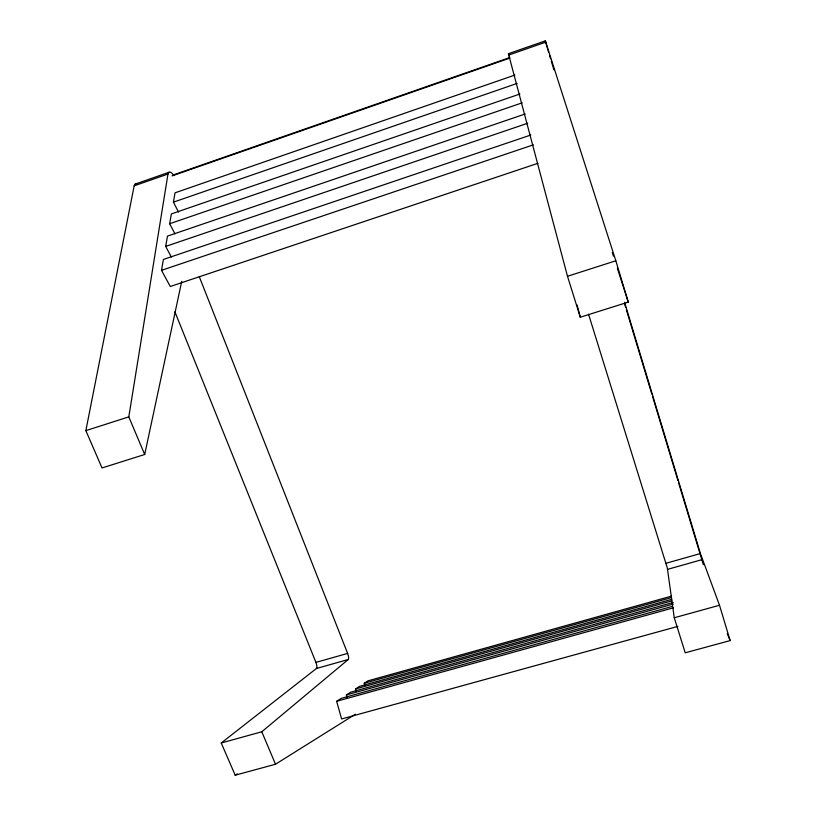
<?xml version="1.0" encoding="UTF-8"?>
<svg xmlns="http://www.w3.org/2000/svg" width="816" height="816" viewBox="0 0 816 816"><rect width="100%" height="100%" fill="white"/><g stroke="black" fill="none" stroke-linecap="round" stroke-linejoin="round"><path stroke-width="1.22" d="M545.312 40.861L508.419 53.693L567.497 276.277L580.298 317.22L628.269 302.104L615.835 260.783L545.323 40.8L547.801 49.46M137.068 184.039A18.87 5.345 69 0 0 134.171 185.844L85.853 430.634L102.02 467.945L144.697 454.502L128.806 416.874L167.974 174.043A18.952 4.916 69.4 0 1 174.022 175.603M537.938 163.302L170.279 286.498L161.507 270.331L163.404 259.457L530.767 135.028M171.36 257.06L165.679 246.422L167.484 236.11L525.198 113.965M174.961 233.855L169.646 223.727L171.36 213.925L519.914 94.003M178.582 212.14L173.41 202.154L175.042 192.821L514.906 75.052M144.697 454.502L181.733 281.326M355.409 714.214L275.502 764.235L235.192 775.2L221.238 742.999L261.793 731.779L348.228 659.512A4.345 1.091 74.9 0 0 347.626 653.412L199.308 276.736M221.238 742.999L316.424 668.498L348.228 659.512M677.872 626.392L341.639 718.957L336.631 701.321L341.068 698.425L672.221 606.421M347.065 697.394L346.372 694.957L350.554 692.223L673.18 602.443M356.235 691.325L355.562 688.949L359.509 686.368L671.721 599.362M364.895 685.583L364.232 683.278L367.965 680.84L671.497 596.139M235.192 775.2L237.374 773.905M135.272 184.059L168.953 172.288M134.171 185.844L167.974 174.043M508.715 55.06L545.771 42.126M173.247 174.94L509.735 57.569M172.064 175.899L509.776 58.12M173.41 202.154L517.12 83.416M169.646 223.727L522.25 102.816M165.679 246.422L527.656 123.257M161.507 270.331L533.358 144.84M85.853 430.634L128.806 416.874M567.497 276.277L615.835 260.783M316.424 668.498A4.325 1.183 75.1 0 0 315.925 662.388L347.626 653.412M665.917 563.305L700.403 553.544L719.508 605.258L730.147 640.591L685.216 652.81L674.261 617.763L667.304 567.946L588.571 314.272M667.661 569.333L702.27 559.562M364.232 683.278L671.588 597.557M355.562 688.949L671.823 600.872M346.372 694.957L673.302 604.044M336.631 701.321L673.567 607.777M674.261 617.763L719.508 605.258M508.419 53.693L508.705 54.233M261.793 731.779L275.502 764.235M727.219 633.532L730.147 640.591M174.899 311.783L315.925 662.388M509.062 55.192L509.541 56.59M612.275 252.521L613.448 256.142M617.345 268.24L628.269 302.104M624.577 302.328L700.403 553.544M551.33 61.231L553.911 69.768M624.577 303.807L625.678 307.469M626.413 309.907L651.811 394.016M652.545 396.454L677.943 480.563M678.677 483.001L703.331 564.672M549.709 55.845L550.596 58.793M548.046 50.286L548.587 52.081M577.096 304.97L580.298 317.22"/></g></svg>
